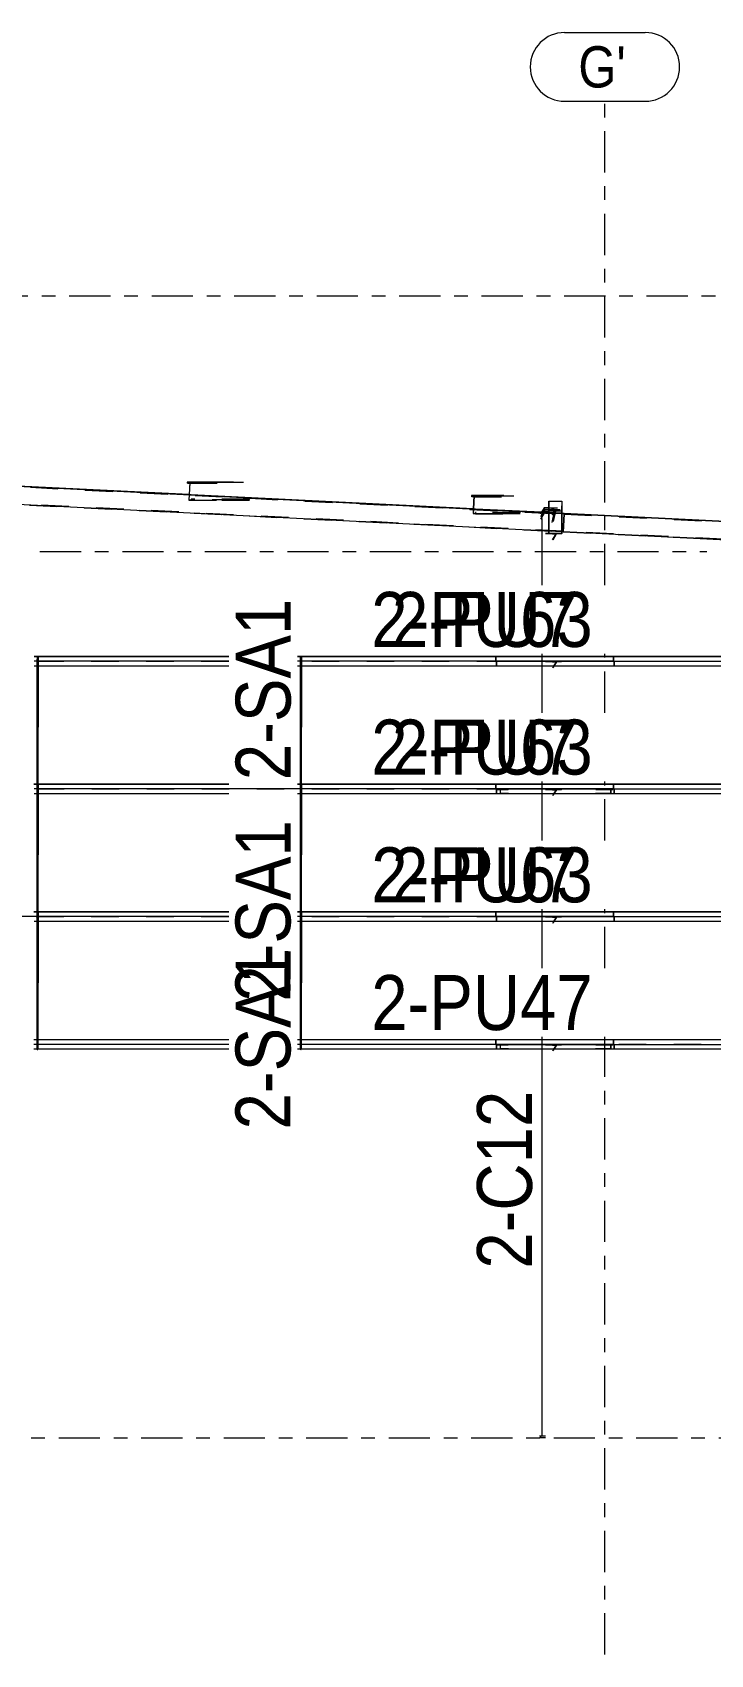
# Model space of a CAD drawing. Header units: millimetres. Extents: x -72 to 1100, y -472 to 348.
# Drawn here: x 299.6 to 349, y -15.8 to 102.2 of the extents above; entities that cross this region are included whole.
import ezdxf

# ---------------------------------------------------------------- set-up
doc = ezdxf.new("R2010")
doc.units = ezdxf.units.MM
for name, pattern in [('XKITLINE00', [0]), ('XKITLINE02', [4, 2, -2]), ('XKITLINE03', [6, 3, -1, 1, -1])]:
    doc.linetypes.add(name, pattern=pattern)
for name, color, linetype, lineweight in [('Part', 2, 'Continuous', 0), ('PartMark', 7, 'Continuous', 0), ('S-grid', 1, 'Continuous', 0)]:
    doc.layers.add(name, color=color, linetype=linetype, lineweight=lineweight)
doc.styles.add('ARIAL', font='ARIAL.TTF')

# ---------------------------------------------------------------- blocks, each defined once
blk = doc.blocks.new('*A4')
at = {"layer": 'S-grid', "color": 1, "linetype": 'XKITLINE03', "lineweight": 0}
blk.add_line((104.31, 83.04), (1057.35, 83.04), dxfattribs=at)
blk = doc.blocks.new('*A5')
at = {"layer": 'S-grid', "color": 1, "linetype": 'XKITLINE03', "lineweight": 0}
blk.add_line((300.18, 64.46), (348.68, 64.46), dxfattribs=at)
blk = doc.blocks.new('*A6')
at = {"layer": 'S-grid', "color": 1, "linetype": 'XKITLINE03', "lineweight": 0}
blk.add_line((-22.45, 0), (1057.35, 0), dxfattribs=at)
blk = doc.blocks.new('*A405')
at = {"layer": 'Part', "color": 2, "linetype": 'XKITLINE00', "lineweight": 0}
for p, q in [((338.24, 65.88), (338.31, 67.2)), ((338.31, 67.2), (338.3, 67.23)), ((338.3, 67.23), (338.3, 67.23)), ((352.37, 66.53), (338.3, 67.23)), ((394.79, 64.37), (338.31, 67.2)), ((373.04, 65.49), (352.49, 66.52)), ((394.79, 63.05), (338.24, 65.88)), ((386.74, 64.8), (373.13, 65.49)), ((395.98, 64.31), (395.82, 64.32)), ((395.92, 62.99), (395.98, 64.31)), ((395.98, 64.31), (395.98, 64.32)), ((395.92, 62.99), (395.67, 63.01))]:
    blk.add_line(p, q, dxfattribs=at)
at = {"layer": 'Part', "color": 7, "linetype": 'XKITLINE02', "lineweight": 0}
for p, q in [((338.31, 67.18), (338.24, 65.9)), ((338.3, 67.23), (338.3, 67.22)), ((338.3, 67.22), (338.31, 67.18)), ((338.3, 67.22), (386.68, 64.79)), ((338.31, 67.18), (395.98, 64.29)), ((352.49, 66.52), (352.37, 66.53)), ((381.85, 63.75), (338.24, 65.93)), ((338.24, 65.9), (338.24, 65.93)), ((338.24, 65.93), (338.24, 65.92)), ((338.24, 65.92), (381.8, 63.73)), ((338.24, 65.92), (338.24, 65.88)), ((338.24, 65.9), (338.24, 65.9)), ((338.24, 65.9), (395.46, 63.03)), ((373.05, 65.49), (373.04, 65.49)), ((373.13, 65.49), (373.05, 65.49)), ((394.79, 64.37), (394.79, 64.37)), ((395.82, 64.32), (394.79, 64.37)), ((395.98, 64.29), (395.92, 63.13)), ((395.98, 64.29), (395.98, 64.3)), ((394.79, 63.05), (394.79, 63.05)), ((395.67, 63.01), (394.79, 63.05))]:
    blk.add_line(p, q, dxfattribs=at)
blk = doc.blocks.new('*A406')
at = {"layer": 'Part', "color": 2, "linetype": 'XKITLINE00', "lineweight": 0}
for p, q in [((333.35, 56.81), (333.35, 56.82)), ((353.08, 56.82), (333.35, 56.82)), ((333.35, 56.48), (333.35, 56.81)), ((353.08, 56.81), (333.35, 56.81)), ((333.38, 56.12), (333.38, 56.48)), ((333.38, 56.48), (371.52, 56.48)), ((352.29, 56.12), (333.38, 56.12)), ((371.52, 56.12), (357.29, 56.12)), ((376.52, 56.48), (395.25, 56.48)), ((395.25, 56.12), (376.52, 56.12)), ((395.25, 56.48), (395.25, 56.12))]:
    blk.add_line(p, q, dxfattribs=at)
at = {"layer": 'Part', "color": 7, "linetype": 'XKITLINE02', "lineweight": 0}
for p, q in [((333.35, 56.82), (333.35, 56.82)), ((333.35, 56.82), (333.35, 56.46)), ((333.35, 56.82), (333.35, 56.82)), ((333.35, 56.81), (333.35, 56.81)), ((333.35, 56.81), (333.35, 56.81)), ((333.38, 56.48), (333.35, 56.48)), ((371.52, 56.46), (333.35, 56.46)), ((333.38, 56.46), (333.38, 56.13)), ((333.38, 56.13), (333.38, 56.13)), ((333.38, 56.13), (333.38, 56.12)), ((352.29, 56.13), (333.38, 56.13)), ((333.38, 56.12), (333.38, 56.12)), ((333.38, 56.12), (333.38, 56.12)), ((371.52, 56.13), (357.29, 56.13)), ((395.25, 56.46), (376.52, 56.46)), ((395.25, 56.13), (376.52, 56.13)), ((395.25, 56.13), (395.25, 56.46)), ((395.25, 56.12), (395.25, 56.13)), ((395.25, 56.13), (395.25, 56.13)), ((395.25, 56.12), (395.25, 56.12))]:
    blk.add_line(p, q, dxfattribs=at)
blk = doc.blocks.new('*A407')
at = {"layer": 'Part', "color": 2, "linetype": 'XKITLINE00', "lineweight": 0}
for p, q in [((333.35, 47.52), (333.35, 47.54)), ((352.28, 47.54), (333.35, 47.54)), ((333.35, 47.19), (333.35, 47.52)), ((352.28, 47.52), (333.35, 47.52)), ((333.38, 46.83), (333.38, 47.19)), ((333.38, 47.19), (352.28, 47.19)), ((357.28, 47.19), (357.29, 47.19)), ((357.29, 47.19), (371.52, 47.19)), ((376.52, 47.19), (395.25, 47.19)), ((395.25, 47.19), (395.25, 46.83)), ((352.28, 46.83), (333.38, 46.83)), ((357.29, 46.83), (357.28, 46.83)), ((371.52, 46.83), (357.29, 46.83)), ((395.25, 46.83), (376.52, 46.83))]:
    blk.add_line(p, q, dxfattribs=at)
at = {"layer": 'Part', "color": 7, "linetype": 'XKITLINE02', "lineweight": 0}
for p, q in [((333.35, 47.54), (333.35, 47.54)), ((333.35, 47.54), (333.35, 47.18)), ((333.35, 47.54), (333.35, 47.54)), ((333.35, 47.52), (333.35, 47.52)), ((333.35, 47.52), (333.35, 47.52)), ((333.38, 47.19), (333.35, 47.19)), ((352.28, 47.18), (333.35, 47.18)), ((333.38, 47.18), (333.38, 46.85)), ((333.38, 46.85), (333.38, 46.85)), ((333.38, 46.85), (333.38, 46.83)), ((352.28, 46.85), (333.38, 46.85)), ((333.38, 46.83), (333.38, 46.83)), ((333.38, 46.83), (333.38, 46.83)), ((357.29, 47.18), (357.28, 47.18)), ((357.29, 46.85), (357.28, 46.85)), ((371.52, 47.18), (357.29, 47.18)), ((371.52, 46.85), (357.29, 46.85)), ((395.25, 47.18), (376.52, 47.18)), ((395.25, 46.85), (376.52, 46.85)), ((395.25, 46.85), (395.25, 47.18)), ((395.25, 46.83), (395.25, 46.85)), ((395.25, 46.85), (395.25, 46.85)), ((395.25, 46.83), (395.25, 46.83))]:
    blk.add_line(p, q, dxfattribs=at)
blk = doc.blocks.new('*A408')
at = {"layer": 'Part', "color": 2, "linetype": 'XKITLINE00', "lineweight": 0}
for p, q in [((333.35, 38.24), (333.35, 38.25)), ((352.28, 38.25), (333.35, 38.25)), ((333.35, 37.91), (333.35, 38.24)), ((352.28, 38.24), (333.35, 38.24)), ((333.38, 37.55), (333.38, 37.91)), ((333.38, 37.91), (371.52, 37.91)), ((376.52, 37.91), (395.25, 37.91)), ((395.25, 37.91), (395.25, 37.55)), ((352.29, 37.55), (333.38, 37.55)), ((371.52, 37.55), (357.29, 37.55)), ((395.25, 37.55), (376.52, 37.55))]:
    blk.add_line(p, q, dxfattribs=at)
at = {"layer": 'Part', "color": 7, "linetype": 'XKITLINE02', "lineweight": 0}
for p, q in [((333.35, 38.25), (333.35, 38.25)), ((333.35, 38.25), (333.35, 37.89)), ((333.35, 38.25), (333.35, 38.25)), ((333.35, 38.24), (333.35, 38.24)), ((333.35, 38.24), (333.35, 38.24)), ((333.38, 37.91), (333.35, 37.91)), ((371.52, 37.89), (333.35, 37.89)), ((333.38, 37.89), (333.38, 37.56)), ((395.25, 37.89), (376.52, 37.89)), ((395.25, 37.56), (395.25, 37.89)), ((333.38, 37.56), (333.38, 37.56)), ((333.38, 37.56), (333.38, 37.55)), ((352.29, 37.56), (333.38, 37.56)), ((333.38, 37.55), (333.38, 37.55)), ((333.38, 37.55), (333.38, 37.55)), ((371.52, 37.56), (357.29, 37.56)), ((395.25, 37.56), (376.52, 37.56)), ((395.25, 37.55), (395.25, 37.56)), ((395.25, 37.56), (395.25, 37.56)), ((395.25, 37.55), (395.25, 37.55))]:
    blk.add_line(p, q, dxfattribs=at)
blk = doc.blocks.new('*A409')
at = {"layer": 'Part', "color": 2, "linetype": 'XKITLINE00', "lineweight": 0}
for p, q in [((333.35, 28.95), (333.35, 28.96)), ((352.28, 28.96), (333.35, 28.96)), ((333.35, 28.62), (333.35, 28.95)), ((352.28, 28.95), (333.35, 28.95)), ((333.38, 28.26), (333.38, 28.62)), ((333.38, 28.62), (352.28, 28.62)), ((357.28, 28.62), (395.25, 28.62)), ((395.25, 28.62), (395.25, 28.26)), ((352.28, 28.26), (333.38, 28.26)), ((395.25, 28.26), (357.28, 28.26))]:
    blk.add_line(p, q, dxfattribs=at)
at = {"layer": 'Part', "color": 7, "linetype": 'XKITLINE02', "lineweight": 0}
for p, q in [((333.35, 28.96), (333.35, 28.96)), ((333.35, 28.96), (333.35, 28.61)), ((333.35, 28.96), (333.35, 28.96)), ((333.35, 28.95), (333.35, 28.95)), ((333.35, 28.95), (333.35, 28.95)), ((333.38, 28.62), (333.35, 28.62)), ((352.28, 28.61), (333.35, 28.61)), ((333.38, 28.61), (333.38, 28.28)), ((395.25, 28.61), (357.28, 28.61)), ((395.25, 28.28), (395.25, 28.61)), ((333.38, 28.28), (333.38, 28.28)), ((333.38, 28.28), (333.38, 28.26)), ((352.28, 28.28), (333.38, 28.28)), ((333.38, 28.26), (333.38, 28.26)), ((333.38, 28.26), (333.38, 28.26)), ((395.25, 28.28), (357.28, 28.28)), ((395.25, 28.26), (395.25, 28.28)), ((395.25, 28.28), (395.25, 28.28)), ((395.25, 28.26), (395.25, 28.26))]:
    blk.add_line(p, q, dxfattribs=at)
blk = doc.blocks.new('*A425')
at = {"layer": 'S-grid', "color": 1, "linetype": 'XKITLINE03', "lineweight": 0}
for p, q in [((341.27, 62.02), (341.27, 97.2)), ((341.27, 52.74), (341.27, 57.02)), ((341.27, 57.02), (341.27, 57.02)), ((341.27, 47.74), (341.27, 47.74)), ((341.27, 43.45), (341.27, 47.74)), ((341.27, 34.16), (341.27, 38.45)), ((341.27, 38.45), (341.27, 38.45)), ((341.27, -15.75), (341.27, 29.16))]:
    blk.add_line(p, q, dxfattribs=at)
at = {"layer": 'S-grid', "color": 3, "style": 'ARIAL', "width": 0.85}
blk.add_text("G'", height=3, dxfattribs=at).set_placement((339.34, 98.2))
blk = doc.blocks.new('*A426')
at = {"layer": 'Part', "color": 2, "linetype": 'XKITLINE00', "lineweight": 0}
for p, q in [((290.37, 69.63), (287.5, 69.78)), ((337.2, 67.25), (287.5, 69.74)), ((311.04, 68.6), (290.53, 69.62)), ((337.2, 65.94), (287.43, 68.43)), ((331.7, 67.56), (311.19, 68.59)), ((337.2, 67.29), (331.85, 67.55)), ((338.3, 67.23), (338.13, 67.24)), ((338.31, 67.2), (338.13, 67.21)), ((338.31, 67.2), (338.24, 65.88)), ((338.3, 67.23), (338.31, 67.2)), ((338.24, 65.88), (338.13, 65.89))]:
    blk.add_line(p, q, dxfattribs=at)
at = {"layer": 'Part', "color": 7, "linetype": 'XKITLINE02', "lineweight": 0}
for p, q in [((287.5, 69.76), (338.3, 67.22)), ((287.5, 69.73), (338.31, 67.18)), ((290.53, 69.62), (290.37, 69.63)), ((287.43, 68.44), (338.24, 65.9)), ((338.24, 65.93), (287.44, 68.48)), ((287.44, 68.46), (338.24, 65.92)), ((311.19, 68.59), (311.04, 68.6)), ((331.85, 67.55), (331.7, 67.56)), ((337.2, 67.29), (337.2, 67.29)), ((338.13, 67.24), (337.2, 67.29)), ((337.2, 67.25), (337.2, 67.25)), ((338.13, 67.21), (337.2, 67.25)), ((338.24, 65.9), (338.31, 67.18)), ((338.3, 67.22), (338.3, 67.23)), ((338.31, 67.18), (338.3, 67.22)), ((337.2, 65.94), (337.2, 65.94)), ((338.13, 65.89), (337.2, 65.94)), ((338.24, 65.92), (338.24, 65.93)), ((338.24, 65.93), (338.24, 65.9)), ((338.24, 65.88), (338.24, 65.92))]:
    blk.add_line(p, q, dxfattribs=at)
blk = doc.blocks.new('*A427')
at = {"layer": 'Part', "color": 2, "linetype": 'XKITLINE00', "lineweight": 0}
for p, q in [((275.89, 56.81), (275.89, 56.82)), ((294.76, 56.82), (275.89, 56.82)), ((275.89, 56.48), (275.89, 56.81)), ((294.76, 56.81), (275.89, 56.81)), ((299.96, 56.82), (299.76, 56.82)), ((299.96, 56.81), (299.76, 56.81)), ((313.92, 56.82), (300.05, 56.82)), ((313.92, 56.81), (300.05, 56.81)), ((319.12, 56.82), (318.92, 56.82)), ((319.12, 56.81), (318.92, 56.81)), ((341.92, 56.82), (319.2, 56.82)), ((341.92, 56.81), (319.2, 56.81)), ((341.91, 56.48), (341.91, 56.81)), ((341.92, 56.81), (341.92, 56.82)), ((275.92, 56.12), (275.92, 56.48)), ((294.76, 56.48), (275.92, 56.48)), ((294.76, 56.12), (275.92, 56.12)), ((313.92, 56.48), (299.76, 56.48)), ((313.92, 56.12), (299.76, 56.12)), ((341.95, 56.48), (318.92, 56.48)), ((341.95, 56.12), (318.92, 56.12)), ((341.95, 56.48), (341.95, 56.12))]:
    blk.add_line(p, q, dxfattribs=at)
at = {"layer": 'Part', "color": 7, "linetype": 'XKITLINE02', "lineweight": 0}
for p, q in [((275.89, 56.82), (275.89, 56.46)), ((275.89, 56.82), (275.89, 56.82)), ((275.89, 56.81), (275.89, 56.81)), ((275.89, 56.81), (275.89, 56.81)), ((313.92, 56.82), (299.96, 56.82)), ((300.05, 56.82), (299.96, 56.82)), ((313.92, 56.81), (299.96, 56.81)), ((300.05, 56.81), (299.96, 56.81)), ((319.2, 56.82), (318.92, 56.82)), ((319.2, 56.81), (318.92, 56.81)), ((341.91, 56.82), (341.91, 56.46)), ((275.92, 56.48), (275.89, 56.48)), ((294.76, 56.46), (275.89, 56.46)), ((275.92, 56.46), (275.92, 56.13)), ((275.92, 56.13), (275.92, 56.13)), ((275.92, 56.13), (275.92, 56.12)), ((294.76, 56.13), (275.92, 56.13)), ((275.92, 56.12), (275.92, 56.12)), ((275.92, 56.12), (275.92, 56.12)), ((313.92, 56.46), (299.76, 56.46)), ((313.92, 56.13), (299.76, 56.13)), ((341.95, 56.46), (318.92, 56.46)), ((341.95, 56.13), (318.92, 56.13)), ((341.94, 56.12), (341.94, 56.13)), ((341.95, 56.13), (341.95, 56.46))]:
    blk.add_line(p, q, dxfattribs=at)
blk = doc.blocks.new('*A428')
at = {"layer": 'Part', "color": 2, "linetype": 'XKITLINE00', "lineweight": 0}
for p, q in [((275.89, 47.52), (275.89, 47.54)), ((294.75, 47.54), (275.89, 47.54)), ((275.89, 47.19), (275.89, 47.52)), ((294.75, 47.52), (275.89, 47.52)), ((275.92, 46.83), (275.92, 47.19)), ((294.76, 47.19), (275.92, 47.19)), ((299.76, 47.54), (299.75, 47.54)), ((299.76, 47.52), (299.75, 47.52)), ((299.95, 47.54), (299.76, 47.54)), ((299.95, 47.52), (299.76, 47.52)), ((341.95, 47.19), (299.76, 47.19)), ((313.91, 47.54), (300.05, 47.54)), ((313.91, 47.52), (300.05, 47.52)), ((319.11, 47.54), (318.91, 47.54)), ((319.11, 47.52), (318.91, 47.52)), ((341.92, 47.54), (319.2, 47.54)), ((341.92, 47.52), (319.2, 47.52)), ((341.91, 47.19), (341.91, 47.52)), ((341.92, 47.52), (341.92, 47.54)), ((341.95, 47.19), (341.95, 46.83)), ((294.76, 46.83), (275.92, 46.83)), ((313.92, 46.83), (299.76, 46.83)), ((341.95, 46.83), (318.92, 46.83))]:
    blk.add_line(p, q, dxfattribs=at)
at = {"layer": 'Part', "color": 7, "linetype": 'XKITLINE02', "lineweight": 0}
for p, q in [((275.89, 47.54), (275.89, 47.18)), ((275.89, 47.54), (275.89, 47.54)), ((275.89, 47.52), (275.89, 47.52)), ((275.89, 47.52), (275.89, 47.52)), ((275.92, 47.19), (275.89, 47.19)), ((313.91, 47.54), (299.95, 47.54)), ((300.05, 47.54), (299.95, 47.54)), ((313.91, 47.52), (299.95, 47.52)), ((300.05, 47.52), (299.95, 47.52)), ((319.2, 47.54), (318.91, 47.54)), ((319.2, 47.52), (318.91, 47.52)), ((341.91, 47.54), (341.91, 47.18)), ((294.76, 47.18), (275.89, 47.18)), ((275.92, 47.18), (275.92, 46.85)), ((275.92, 46.85), (275.92, 46.85)), ((275.92, 46.85), (275.92, 46.83)), ((294.76, 46.85), (275.92, 46.85)), ((275.92, 46.83), (275.92, 46.83)), ((275.92, 46.83), (275.92, 46.83)), ((341.95, 47.18), (299.76, 47.18)), ((313.92, 46.85), (299.76, 46.85)), ((341.95, 46.85), (318.92, 46.85)), ((341.94, 46.83), (341.94, 46.85)), ((341.95, 46.85), (341.95, 47.18))]:
    blk.add_line(p, q, dxfattribs=at)
blk = doc.blocks.new('*A429')
at = {"layer": 'Part', "color": 2, "linetype": 'XKITLINE00', "lineweight": 0}
for p, q in [((275.89, 38.24), (275.89, 38.25)), ((294.75, 38.25), (275.89, 38.25)), ((275.89, 37.91), (275.89, 38.24)), ((294.75, 38.24), (275.89, 38.24)), ((275.92, 37.55), (275.92, 37.91)), ((313.91, 37.91), (275.92, 37.91)), ((299.95, 38.25), (299.75, 38.25)), ((299.95, 38.24), (299.75, 38.24)), ((313.91, 38.25), (300.05, 38.25)), ((313.91, 38.24), (300.05, 38.24)), ((319.11, 38.25), (318.91, 38.25)), ((319.11, 38.24), (318.91, 38.24)), ((341.95, 37.91), (318.91, 37.91)), ((341.92, 38.25), (319.2, 38.25)), ((341.92, 38.24), (319.2, 38.24)), ((341.91, 37.91), (341.91, 38.24)), ((341.92, 38.24), (341.92, 38.25)), ((341.95, 37.91), (341.95, 37.55)), ((294.76, 37.55), (275.92, 37.55)), ((313.91, 37.55), (299.76, 37.55)), ((318.92, 37.55), (318.91, 37.55)), ((341.95, 37.55), (318.92, 37.55))]:
    blk.add_line(p, q, dxfattribs=at)
at = {"layer": 'Part', "color": 7, "linetype": 'XKITLINE02', "lineweight": 0}
for p, q in [((275.89, 38.25), (275.89, 37.89)), ((275.89, 38.25), (275.89, 38.25)), ((275.89, 38.24), (275.89, 38.24)), ((275.89, 38.24), (275.89, 38.24)), ((275.92, 37.91), (275.89, 37.91)), ((313.91, 37.89), (275.89, 37.89)), ((275.92, 37.89), (275.92, 37.56)), ((313.91, 38.25), (299.95, 38.25)), ((300.05, 38.25), (299.95, 38.25)), ((313.91, 38.24), (299.95, 38.24)), ((300.05, 38.24), (299.95, 38.24)), ((319.2, 38.25), (318.91, 38.25)), ((319.2, 38.24), (318.91, 38.24)), ((341.95, 37.89), (318.91, 37.89)), ((341.91, 38.25), (341.91, 37.89)), ((341.95, 37.56), (341.95, 37.89)), ((275.92, 37.56), (275.92, 37.56)), ((275.92, 37.56), (275.92, 37.55)), ((294.76, 37.56), (275.92, 37.56)), ((275.92, 37.55), (275.92, 37.55)), ((275.92, 37.55), (275.92, 37.55)), ((313.91, 37.56), (299.76, 37.56)), ((318.92, 37.56), (318.91, 37.56)), ((341.95, 37.56), (318.92, 37.56)), ((341.94, 37.55), (341.94, 37.56))]:
    blk.add_line(p, q, dxfattribs=at)
blk = doc.blocks.new('*A430')
at = {"layer": 'Part', "color": 2, "linetype": 'XKITLINE00', "lineweight": 0}
for p, q in [((275.89, 28.95), (275.89, 28.96)), ((294.75, 28.96), (275.89, 28.96)), ((275.89, 28.62), (275.89, 28.95)), ((294.75, 28.95), (275.89, 28.95)), ((275.92, 28.26), (275.92, 28.62)), ((294.75, 28.62), (275.92, 28.62)), ((299.95, 28.96), (299.75, 28.96)), ((299.95, 28.95), (299.75, 28.95)), ((313.91, 28.62), (299.75, 28.62)), ((313.91, 28.96), (300.04, 28.96)), ((313.91, 28.95), (300.04, 28.95)), ((319.11, 28.96), (318.91, 28.96)), ((319.11, 28.95), (318.91, 28.95)), ((341.95, 28.62), (318.91, 28.62)), ((341.92, 28.96), (319.19, 28.96)), ((341.92, 28.95), (319.19, 28.95)), ((341.91, 28.62), (341.91, 28.95)), ((341.92, 28.95), (341.92, 28.96)), ((341.95, 28.62), (341.95, 28.26)), ((294.75, 28.26), (275.92, 28.26)), ((313.91, 28.26), (299.75, 28.26)), ((341.95, 28.26), (318.91, 28.26))]:
    blk.add_line(p, q, dxfattribs=at)
at = {"layer": 'Part', "color": 7, "linetype": 'XKITLINE02', "lineweight": 0}
for p, q in [((275.89, 28.96), (275.89, 28.61)), ((275.89, 28.96), (275.89, 28.96)), ((275.89, 28.95), (275.89, 28.95)), ((275.89, 28.95), (275.89, 28.95)), ((275.92, 28.62), (275.89, 28.62)), ((294.75, 28.61), (275.89, 28.61)), ((275.92, 28.61), (275.92, 28.28)), ((313.91, 28.61), (299.75, 28.61)), ((313.91, 28.96), (299.95, 28.96)), ((300.04, 28.96), (299.95, 28.96)), ((313.91, 28.95), (299.95, 28.95)), ((300.04, 28.95), (299.95, 28.95)), ((319.19, 28.96), (318.91, 28.96)), ((319.19, 28.95), (318.91, 28.95)), ((341.95, 28.61), (318.91, 28.61)), ((341.91, 28.96), (341.91, 28.61)), ((341.95, 28.28), (341.95, 28.61)), ((275.92, 28.28), (275.92, 28.28)), ((275.92, 28.28), (275.92, 28.26)), ((294.75, 28.28), (275.92, 28.28)), ((275.92, 28.26), (275.92, 28.26)), ((275.92, 28.26), (275.92, 28.26)), ((313.91, 28.28), (299.75, 28.28)), ((341.95, 28.28), (318.91, 28.28)), ((341.94, 28.26), (341.94, 28.28))]:
    blk.add_line(p, q, dxfattribs=at)
blk = doc.blocks.new('*A432')
at = {"layer": 'Part', "color": 7, "linetype": 'XKITLINE02', "lineweight": 0}
for p, q in [((336.67, 66.83), (336.68, 66.85)), ((336.72, 66.85), (336.68, 66.85)), ((336.68, 66.85), (336.68, 65.96)), ((336.68, 56.82), (336.68, 56.12)), ((336.68, 47.54), (336.68, 46.83)), ((336.68, 38.25), (336.68, 37.55)), ((336.68, 28.96), (336.68, 28.26)), ((336.72, 0.14), (336.67, 0.14))]:
    blk.add_line(p, q, dxfattribs=at)
at = {"layer": 'Part', "color": 2, "linetype": 'XKITLINE00', "lineweight": 0}
for p, q in [((336.68, 65.96), (336.68, 62.02)), ((336.68, 57.02), (336.68, 57.02)), ((336.68, 57.02), (336.68, 56.82)), ((336.68, 56.12), (336.68, 52.74)), ((336.68, 47.74), (336.68, 47.74)), ((336.68, 47.74), (336.68, 47.54)), ((336.68, 46.83), (336.68, 43.45)), ((336.68, 38.45), (336.68, 38.45)), ((336.68, 38.45), (336.68, 38.25)), ((336.68, 37.55), (336.68, 34.16)), ((336.68, 29.16), (336.68, 28.96)), ((336.68, 28.26), (336.68, 0.14))]:
    blk.add_line(p, q, dxfattribs=at)
blk = doc.blocks.new('*A445')
at = {"layer": 'Part', "color": 7, "linetype": 'XKITLINE02', "lineweight": 0}
for p, q in [((319.12, 38.26), (319.12, 37.54)), ((319.13, 38.25), (319.12, 38.26)), ((319.12, 38.26), (319.13, 38.26)), ((319.13, 38.26), (319.16, 38.26)), ((319.16, 38.25), (319.13, 38.25)), ((319.19, 38.26), (319.16, 38.26)), ((319.19, 38.25), (319.16, 38.25)), ((319.2, 38.26), (319.19, 38.25)), ((319.2, 37.91), (319.2, 37.55)), ((319.11, 28.62), (319.11, 28.26)), ((319.19, 28.62), (319.19, 28.26))]:
    blk.add_line(p, q, dxfattribs=at)
at = {"layer": 'Part', "color": 2, "linetype": 'XKITLINE00', "lineweight": 0}
for p, q in [((319.19, 38.26), (319.19, 38.26)), ((319.19, 38.26), (319.2, 38.26)), ((319.2, 38.26), (319.2, 37.91)), ((319.12, 37.54), (319.11, 28.62)), ((319.2, 37.55), (319.19, 28.62)), ((319.11, 28.26), (319.11, 28.26)), ((319.12, 28.26), (319.11, 28.26)), ((319.11, 28.26), (319.12, 28.26)), ((319.15, 28.26), (319.12, 28.26)), ((319.12, 28.26), (319.15, 28.25)), ((319.18, 28.26), (319.15, 28.26)), ((319.15, 28.25), (319.18, 28.25)), ((319.19, 28.26), (319.18, 28.26)), ((319.18, 28.25), (319.19, 28.26)), ((319.19, 28.26), (319.19, 28.26))]:
    blk.add_line(p, q, dxfattribs=at)
blk = doc.blocks.new('*A446')
at = {"layer": 'Part', "color": 7, "linetype": 'XKITLINE02', "lineweight": 0}
for p, q in [((299.97, 38.26), (299.96, 37.54)), ((299.97, 38.25), (299.97, 38.26)), ((299.97, 38.26), (299.98, 38.26)), ((300, 38.25), (299.97, 38.25)), ((299.98, 38.26), (300.01, 38.26)), ((300.04, 38.25), (300, 38.25)), ((300.04, 38.26), (300.01, 38.26)), ((300.05, 38.26), (300.04, 38.25)), ((300.05, 37.91), (300.05, 37.55)), ((299.95, 28.62), (299.95, 28.26)), ((300.04, 28.62), (300.04, 28.26))]:
    blk.add_line(p, q, dxfattribs=at)
at = {"layer": 'Part', "color": 2, "linetype": 'XKITLINE00', "lineweight": 0}
for p, q in [((300.04, 38.26), (300.04, 38.26)), ((300.04, 38.26), (300.05, 38.26)), ((300.05, 38.26), (300.05, 37.91)), ((299.96, 37.54), (299.95, 28.62)), ((300.05, 37.55), (300.04, 28.62)), ((299.95, 28.26), (299.95, 28.26)), ((299.97, 28.26), (299.95, 28.26)), ((299.95, 28.26), (299.96, 28.26)), ((299.96, 28.26), (299.99, 28.25)), ((300, 28.26), (299.97, 28.26)), ((299.99, 28.25), (300.02, 28.25)), ((300.03, 28.26), (300, 28.26)), ((300.02, 28.25), (300.04, 28.26)), ((300.04, 28.26), (300.03, 28.26)), ((300.04, 28.26), (300.04, 28.26))]:
    blk.add_line(p, q, dxfattribs=at)
blk = doc.blocks.new('*A447')
at = {"layer": 'Part', "color": 7, "linetype": 'XKITLINE02', "lineweight": 0}
for p, q in [((319.12, 47.54), (319.12, 46.83)), ((319.13, 47.54), (319.12, 47.54)), ((319.12, 47.54), (319.13, 47.54)), ((319.16, 47.54), (319.13, 47.54)), ((319.13, 47.54), (319.16, 47.54)), ((319.19, 47.54), (319.16, 47.54)), ((319.19, 47.54), (319.16, 47.54)), ((319.2, 47.54), (319.19, 47.54)), ((319.2, 47.19), (319.2, 46.83)), ((319.11, 37.91), (319.11, 37.55)), ((319.19, 37.91), (319.19, 37.55))]:
    blk.add_line(p, q, dxfattribs=at)
at = {"layer": 'Part', "color": 2, "linetype": 'XKITLINE00', "lineweight": 0}
for p, q in [((319.19, 47.54), (319.19, 47.54)), ((319.19, 47.54), (319.2, 47.54)), ((319.2, 47.54), (319.2, 47.19)), ((319.12, 46.83), (319.11, 37.91)), ((319.2, 46.83), (319.19, 37.91)), ((319.11, 37.54), (319.11, 37.55)), ((319.12, 37.55), (319.11, 37.54)), ((319.11, 37.54), (319.12, 37.54)), ((319.15, 37.55), (319.12, 37.55)), ((319.12, 37.54), (319.15, 37.54)), ((319.18, 37.54), (319.15, 37.55)), ((319.15, 37.54), (319.18, 37.54)), ((319.19, 37.54), (319.18, 37.54)), ((319.18, 37.54), (319.19, 37.54)), ((319.19, 37.54), (319.19, 37.55))]:
    blk.add_line(p, q, dxfattribs=at)
blk = doc.blocks.new('*A448')
at = {"layer": 'Part', "color": 7, "linetype": 'XKITLINE02', "lineweight": 0}
for p, q in [((299.97, 47.54), (299.96, 46.83)), ((300, 47.54), (299.97, 47.54)), ((299.97, 47.54), (299.97, 47.54)), ((299.97, 47.54), (299.98, 47.54)), ((299.98, 47.54), (300.01, 47.54)), ((300.04, 47.54), (300, 47.54)), ((300.04, 47.54), (300.01, 47.54)), ((300.05, 47.54), (300.04, 47.54)), ((300.05, 47.19), (300.05, 46.83)), ((299.95, 37.91), (299.95, 37.55)), ((300.04, 37.91), (300.04, 37.55))]:
    blk.add_line(p, q, dxfattribs=at)
at = {"layer": 'Part', "color": 2, "linetype": 'XKITLINE00', "lineweight": 0}
for p, q in [((300.04, 47.54), (300.04, 47.54)), ((300.04, 47.54), (300.05, 47.54)), ((300.05, 47.54), (300.05, 47.19)), ((299.96, 46.83), (299.95, 37.91)), ((300.05, 46.83), (300.04, 37.91)), ((299.95, 37.54), (299.95, 37.55)), ((299.97, 37.55), (299.95, 37.54)), ((299.95, 37.54), (299.96, 37.54)), ((299.96, 37.54), (299.99, 37.54)), ((300, 37.55), (299.97, 37.55)), ((299.99, 37.54), (300.02, 37.54)), ((300.03, 37.54), (300, 37.55)), ((300.02, 37.54), (300.04, 37.54)), ((300.04, 37.54), (300.03, 37.54)), ((300.04, 37.54), (300.04, 37.55))]:
    blk.add_line(p, q, dxfattribs=at)
blk = doc.blocks.new('*A449')
at = {"layer": 'Part', "color": 2, "linetype": 'XKITLINE00', "lineweight": 0}
for p, q in [((319.12, 56.83), (319.12, 56.48)), ((319.12, 56.83), (319.13, 56.83)), ((319.13, 56.83), (319.16, 56.83)), ((319.16, 56.83), (319.19, 56.83)), ((319.19, 56.83), (319.2, 56.83)), ((319.2, 56.83), (319.2, 56.48)), ((319.12, 56.12), (319.11, 47.19)), ((319.2, 56.12), (319.19, 47.19)), ((319.11, 46.83), (319.11, 46.83)), ((319.12, 46.83), (319.11, 46.83)), ((319.11, 46.83), (319.12, 46.83)), ((319.15, 46.83), (319.12, 46.83)), ((319.12, 46.83), (319.15, 46.83)), ((319.18, 46.83), (319.15, 46.83)), ((319.15, 46.83), (319.18, 46.83)), ((319.19, 46.83), (319.18, 46.83)), ((319.18, 46.83), (319.19, 46.83)), ((319.19, 46.83), (319.19, 46.83))]:
    blk.add_line(p, q, dxfattribs=at)
at = {"layer": 'Part', "color": 7, "linetype": 'XKITLINE02', "lineweight": 0}
for p, q in [((319.13, 56.83), (319.12, 56.83)), ((319.16, 56.82), (319.13, 56.83)), ((319.19, 56.82), (319.16, 56.82)), ((319.2, 56.83), (319.19, 56.82)), ((319.12, 56.48), (319.12, 56.12)), ((319.2, 56.48), (319.2, 56.12)), ((319.11, 47.19), (319.11, 46.83)), ((319.19, 47.19), (319.19, 46.83))]:
    blk.add_line(p, q, dxfattribs=at)
blk = doc.blocks.new('*A450')
at = {"layer": 'Part', "color": 2, "linetype": 'XKITLINE00', "lineweight": 0}
for p, q in [((299.97, 56.83), (299.96, 56.48)), ((299.97, 56.83), (299.98, 56.83)), ((299.98, 56.83), (300.01, 56.83)), ((300.01, 56.83), (300.04, 56.83)), ((300.04, 56.83), (300.05, 56.83)), ((300.05, 56.83), (300.05, 56.48)), ((299.96, 56.12), (299.95, 47.19)), ((300.05, 56.12), (300.04, 47.19)), ((299.95, 46.83), (299.95, 46.83)), ((299.97, 46.83), (299.95, 46.83)), ((299.95, 46.83), (299.96, 46.83)), ((299.96, 46.83), (299.99, 46.83)), ((300, 46.83), (299.97, 46.83)), ((299.99, 46.83), (300.02, 46.83)), ((300.03, 46.83), (300, 46.83)), ((300.02, 46.83), (300.04, 46.83)), ((300.04, 46.83), (300.03, 46.83)), ((300.04, 46.83), (300.04, 46.83))]:
    blk.add_line(p, q, dxfattribs=at)
at = {"layer": 'Part', "color": 7, "linetype": 'XKITLINE02', "lineweight": 0}
for p, q in [((300, 56.82), (299.97, 56.83)), ((299.97, 56.83), (299.97, 56.83)), ((300.04, 56.82), (300, 56.82)), ((300.05, 56.83), (300.04, 56.82)), ((299.96, 56.48), (299.96, 56.12)), ((300.05, 56.48), (300.05, 56.12)), ((299.95, 47.19), (299.95, 46.83)), ((300.04, 47.19), (300.04, 46.83))]:
    blk.add_line(p, q, dxfattribs=at)
blk = doc.blocks.new('*A451')
at = {"layer": 'Part', "color": 7, "linetype": 'XKITLINE02', "lineweight": 0}
for p, q in [((336.78, 67.31), (336.59, 66.98)), ((336.67, 67.31), (336.59, 67.17)), ((337.2, 67.63), (337.2, 67.63)), ((337.2, 67.63), (337.83, 67.63)), ((337.2, 67.51), (337.2, 67.51)), ((337.2, 67.51), (338.02, 67.51))]:
    blk.add_line(p, q, dxfattribs=at)
at = {"layer": 'Part', "color": 2, "linetype": 'XKITLINE00', "lineweight": 0}
for p, q in [((336.86, 67.63), (336.67, 67.31)), ((336.9, 67.51), (336.78, 67.31)), ((337.2, 67.63), (336.86, 67.63)), ((336.9, 67.51), (336.86, 67.63)), ((337.2, 67.51), (336.9, 67.51))]:
    blk.add_line(p, q, dxfattribs=at)
blk = doc.blocks.new('*A452')
at = {"layer": 'Part', "color": 7, "linetype": 'XKITLINE02', "lineweight": 0}
for p, q in [((336.78, 67.31), (336.59, 66.98)), ((336.88, 67.3), (336.59, 66.8)), ((337.2, 67.51), (337.2, 67.51)), ((337.2, 67.51), (338.02, 67.51)), ((337.2, 67.4), (337.2, 67.4)), ((338.13, 67.4), (337.2, 67.4))]:
    blk.add_line(p, q, dxfattribs=at)
at = {"layer": 'Part', "color": 2, "linetype": 'XKITLINE00', "lineweight": 0}
for p, q in [((336.9, 67.51), (336.78, 67.31)), ((336.94, 67.4), (336.88, 67.3)), ((337.2, 67.51), (336.9, 67.51)), ((336.94, 67.4), (336.9, 67.51)), ((337.2, 67.4), (336.94, 67.4)), ((338.2, 67.4), (338.13, 67.4))]:
    blk.add_line(p, q, dxfattribs=at)
blk = doc.blocks.new('*A453')
at = {"layer": 'Part', "color": 7, "linetype": 'XKITLINE02', "lineweight": 0}
for p, q in [((337.44, 67.48), (337.52, 67.63)), ((337.44, 67.55), (337.52, 67.63)), ((337.52, 67.63), (337.59, 67.63)), ((337.59, 67.63), (337.52, 67.57)), ((337.52, 67.51), (337.59, 67.63))]:
    blk.add_line(p, q, dxfattribs=at)
blk = doc.blocks.new('*A454')
at = {"layer": 'Part', "color": 7, "linetype": 'XKITLINE02', "lineweight": 0}
for p, q in [((337.46, 56.43), (337.72, 56.43)), ((337.75, 56.43), (337.5, 56.43)), ((337.72, 56.43), (337.54, 56.12)), ((337.75, 56.43), (337.57, 56.12)), ((337.72, 56.43), (337.75, 56.43))]:
    blk.add_line(p, q, dxfattribs=at)
at = {"layer": 'Part', "color": 2, "linetype": 'XKITLINE00', "lineweight": 0}
for p, q in [((337.54, 56.12), (337.46, 55.98)), ((337.57, 56.12), (337.5, 56))]:
    blk.add_line(p, q, dxfattribs=at)
blk = doc.blocks.new('*A455')
at = {"layer": 'Part', "color": 7, "linetype": 'XKITLINE02', "lineweight": 0}
for p, q in [((338.12, 56.46), (336.95, 56.46)), ((338.12, 56.43), (336.95, 56.43)), ((337.17, 56.43), (337.17, 56.46)), ((337.2, 56.43), (337.2, 56.46)), ((338.09, 56.43), (338.09, 56.46)), ((338.12, 56.43), (338.12, 56.46))]:
    blk.add_line(p, q, dxfattribs=at)
blk = doc.blocks.new('*A456')
at = {"layer": 'Part', "color": 2, "linetype": 'XKITLINE00', "lineweight": 0}
for p, q in [((337.46, 65.3), (337.72, 65.74)), ((337.5, 65.32), (337.75, 65.74))]:
    blk.add_line(p, q, dxfattribs=at)
at = {"layer": 'Part', "color": 7, "linetype": 'XKITLINE02', "lineweight": 0}
for p, q in [((337.46, 65.74), (337.72, 65.74)), ((337.75, 65.74), (337.5, 65.74)), ((337.72, 65.74), (337.75, 65.74))]:
    blk.add_line(p, q, dxfattribs=at)
blk = doc.blocks.new('*A457')
at = {"layer": 'Part', "color": 2, "linetype": 'XKITLINE00', "lineweight": 0}
for p, q in [((338.13, 65.78), (336.95, 65.78)), ((338.13, 65.74), (336.95, 65.74)), ((337.17, 65.74), (337.17, 65.78)), ((337.2, 65.74), (337.2, 65.78)), ((338.13, 65.74), (338.13, 65.78))]:
    blk.add_line(p, q, dxfattribs=at)
at = {"layer": 'Part', "color": 7, "linetype": 'XKITLINE02', "lineweight": 0}
blk.add_line((338.09, 65.74), (338.09, 65.78), dxfattribs=at)
blk = doc.blocks.new('*A458')
at = {"layer": 'Part', "color": 7, "linetype": 'XKITLINE02', "lineweight": 0}
for p, q in [((337.44, 66.56), (337.61, 67.4)), ((337.44, 67.12), (337.61, 67.4)), ((337.67, 67.4), (337.52, 67.15)), ((337.67, 67.4), (337.52, 66.65)), ((337.61, 67.4), (337.67, 67.4))]:
    blk.add_line(p, q, dxfattribs=at)
blk = doc.blocks.new('*A459')
at = {"layer": 'Part', "color": 2, "linetype": 'XKITLINE00', "lineweight": 0}
for p, q in [((337.2, 68.12), (337.2, 68.12)), ((337.2, 68.12), (338.13, 68.12)), ((337.2, 65.78), (337.2, 68.12)), ((337.2, 68.12), (337.2, 65.78)), ((338.13, 68.12), (338.13, 65.78)), ((337.2, 65.78), (337.2, 65.78)), ((338.13, 65.78), (337.2, 65.78))]:
    blk.add_line(p, q, dxfattribs=at)
at = {"layer": 'Part', "color": 7, "linetype": 'XKITLINE02', "lineweight": 0}
for p, q in [((338.13, 65.78), (338.13, 68.12)), ((337.2, 65.78), (337.2, 65.78))]:
    blk.add_line(p, q, dxfattribs=at)
blk = doc.blocks.new('*A461')
at = {"layer": 'Part', "color": 2, "linetype": 'XKITLINE00', "lineweight": 0}
for p, q in [((310.92, 69.53), (310.91, 69.42)), ((310.91, 69.42), (310.92, 69.42)), ((311.09, 69.49), (310.92, 69.53)), ((310.92, 69.53), (314.23, 69.53)), ((310.92, 69.42), (310.92, 69.51)), ((310.92, 69.51), (311.08, 69.48)), ((311.08, 69.42), (310.92, 69.42)), ((311.09, 69.49), (311.04, 68.59)), ((311.08, 69.48), (311.04, 68.59)), ((311.09, 69.49), (314.99, 69.49)), ((311.18, 68.17), (311.17, 68.18)), ((311.18, 68.16), (311.17, 68.16)), ((311.18, 68.16), (311.19, 68.27)), ((311.19, 68.27), (311.18, 68.27)), ((311.18, 68.27), (311.18, 68.17)), ((311.21, 68.27), (311.18, 68.27)), ((311.24, 68.16), (311.18, 68.16)), ((311.24, 68.27), (311.19, 68.27))]:
    blk.add_line(p, q, dxfattribs=at)
at = {"layer": 'Part', "color": 7, "linetype": 'XKITLINE02', "lineweight": 0}
for p, q in [((310.91, 69.42), (314.21, 69.42)), ((314.25, 69.51), (310.92, 69.51)), ((311.04, 68.59), (311.02, 68.21)), ((311.04, 68.59), (311.02, 68.2)), ((311.08, 69.48), (314.96, 69.48)), ((311.08, 69.42), (311.08, 69.42)), ((311.08, 69.42), (314.23, 69.42)), ((311.17, 68.18), (311.02, 68.21)), ((314.7, 68.21), (311.02, 68.21)), ((311.17, 68.16), (311.02, 68.2)), ((311.02, 68.2), (314.67, 68.2)), ((315.4, 68.17), (311.18, 68.17)), ((315.42, 68.27), (311.21, 68.27)), ((315.45, 68.27), (311.24, 68.27)), ((315.43, 68.16), (311.24, 68.16))]:
    blk.add_line(p, q, dxfattribs=at)
blk = doc.blocks.new('*A488')
at = {"layer": 'Part', "color": 2, "linetype": 'XKITLINE00', "lineweight": 0}
for p, q in [((336.95, 0.14), (336.51, 0.14)), ((336.95, 0), (336.51, 0)), ((336.6, 0.14), (336.6, 0))]:
    blk.add_line(p, q, dxfattribs=at)
blk = doc.blocks.new('*A489')
at = {"layer": 'Part', "color": 7, "linetype": 'XKITLINE02', "lineweight": 0}
for p, q in [((341.86, 28.61), (340.59, 28.61)), ((340.59, 28.32), (341.72, 28.32)), ((340.61, 28.59), (341.86, 28.59)), ((341.71, 28.32), (341.71, 28.61)), ((341.72, 28.32), (341.72, 28.59)), ((341.86, 28.59), (341.86, 28.61))]:
    blk.add_line(p, q, dxfattribs=at)
blk = doc.blocks.new('*A490')
at = {"layer": 'Part', "color": 7, "linetype": 'XKITLINE02', "lineweight": 0}
for p, q in [((338.12, 37.89), (336.95, 37.89)), ((338.12, 37.86), (336.95, 37.86)), ((337.17, 37.86), (337.17, 37.89)), ((337.2, 37.86), (337.2, 37.89)), ((338.09, 37.86), (338.09, 37.89)), ((338.12, 37.86), (338.12, 37.89))]:
    blk.add_line(p, q, dxfattribs=at)
blk = doc.blocks.new('*A491')
at = {"layer": 'Part', "color": 7, "linetype": 'XKITLINE02', "lineweight": 0}
for p, q in [((337.46, 37.86), (337.72, 37.86)), ((337.75, 37.86), (337.5, 37.86)), ((337.72, 37.86), (337.54, 37.55)), ((337.75, 37.86), (337.57, 37.55)), ((337.72, 37.86), (337.75, 37.86))]:
    blk.add_line(p, q, dxfattribs=at)
at = {"layer": 'Part', "color": 2, "linetype": 'XKITLINE00', "lineweight": 0}
for p, q in [((337.54, 37.55), (337.46, 37.41)), ((337.57, 37.55), (337.5, 37.43))]:
    blk.add_line(p, q, dxfattribs=at)
blk = doc.blocks.new('*A492')
at = {"layer": 'Part', "color": 7, "linetype": 'XKITLINE02', "lineweight": 0}
for p, q in [((338.12, 28.61), (336.95, 28.61)), ((338.12, 28.57), (336.95, 28.57)), ((337.17, 28.57), (337.17, 28.61)), ((337.2, 28.57), (337.2, 28.61)), ((338.09, 28.57), (338.09, 28.61)), ((338.12, 28.57), (338.12, 28.61))]:
    blk.add_line(p, q, dxfattribs=at)
blk = doc.blocks.new('*A493')
at = {"layer": 'Part', "color": 7, "linetype": 'XKITLINE02', "lineweight": 0}
for p, q in [((337.46, 28.57), (337.72, 28.57)), ((337.75, 28.57), (337.5, 28.57)), ((337.72, 28.57), (337.54, 28.26)), ((337.75, 28.57), (337.57, 28.26)), ((337.72, 28.57), (337.75, 28.57))]:
    blk.add_line(p, q, dxfattribs=at)
at = {"layer": 'Part', "color": 2, "linetype": 'XKITLINE00', "lineweight": 0}
for p, q in [((337.54, 28.26), (337.46, 28.13)), ((337.57, 28.26), (337.5, 28.14))]:
    blk.add_line(p, q, dxfattribs=at)
blk = doc.blocks.new('*A494')
at = {"layer": 'Part', "color": 7, "linetype": 'XKITLINE02', "lineweight": 0}
for p, q in [((333.42, 28.61), (333.42, 28.59)), ((333.42, 28.61), (334.25, 28.61)), ((333.42, 28.59), (334.23, 28.59)), ((333.65, 28.59), (333.65, 28.32)), ((333.65, 28.32), (334.25, 28.32)), ((333.67, 28.32), (333.67, 28.61))]:
    blk.add_line(p, q, dxfattribs=at)
blk = doc.blocks.new('*A495')
at = {"layer": 'S-grid', "color": 1, "linetype": 'XKITLINE00', "lineweight": 0}
for p, q in [((338.34, 102.2), (344.21, 102.2)), ((338.34, 97.2), (344.21, 97.2))]:
    blk.add_line(p, q, dxfattribs=at)
for centre, start, end in [((338.34, 99.7), 90, 270), ((344.21, 99.7), 270, 90)]:
    blk.add_arc(centre, 2.5, start, end, dxfattribs=at)
blk = doc.blocks.new('*A496')
at = {"layer": 'Part', "color": 2, "linetype": 'XKITLINE00', "lineweight": 0}
for p, q in [((331.76, 68.51), (331.59, 68.55)), ((331.59, 68.55), (331.59, 68.45)), ((331.59, 68.55), (333.91, 68.55)), ((331.59, 68.44), (331.6, 68.54)), ((331.59, 68.45), (331.59, 68.44)), ((331.75, 68.44), (331.59, 68.44)), ((331.6, 68.54), (331.75, 68.5)), ((331.75, 68.5), (331.7, 67.56)), ((331.76, 68.51), (331.71, 67.55)), ((331.76, 68.51), (334.66, 68.51)), ((331.85, 67.19), (331.86, 67.29)), ((331.86, 67.29), (331.85, 67.29)), ((331.85, 67.29), (331.85, 67.2)), ((331.87, 67.29), (331.85, 67.29)), ((331.9, 67.29), (331.86, 67.29)), ((331.85, 67.2), (331.84, 67.2)), ((331.85, 67.19), (331.84, 67.19)), ((331.9, 67.19), (331.85, 67.19))]:
    blk.add_line(p, q, dxfattribs=at)
at = {"layer": 'Part', "color": 7, "linetype": 'XKITLINE02', "lineweight": 0}
for p, q in [((331.59, 68.45), (333.88, 68.45)), ((333.93, 68.54), (331.6, 68.54)), ((331.75, 68.5), (334.63, 68.5)), ((331.75, 68.44), (331.75, 68.44)), ((331.75, 68.44), (333.91, 68.44)), ((331.7, 67.56), (331.69, 67.22)), ((331.71, 67.55), (331.69, 67.23)), ((331.84, 67.2), (331.69, 67.23)), ((331.69, 67.23), (334.38, 67.23)), ((335.1, 67.29), (331.87, 67.29)), ((335.13, 67.29), (331.9, 67.29)), ((331.84, 67.19), (331.69, 67.22)), ((331.69, 67.22), (334.35, 67.22)), ((331.85, 67.2), (335.08, 67.2)), ((335.1, 67.19), (331.9, 67.19))]:
    blk.add_line(p, q, dxfattribs=at)
blk = doc.blocks.new('*A497')
at = {"layer": 'Part', "color": 7, "linetype": 'XKITLINE02', "lineweight": 0}
for p, q in [((333.42, 47.18), (333.42, 47.16)), ((333.42, 47.18), (334.25, 47.18)), ((333.42, 47.16), (334.23, 47.16)), ((333.65, 47.16), (333.65, 46.89)), ((333.65, 46.89), (334.25, 46.89)), ((333.67, 46.89), (333.67, 47.18))]:
    blk.add_line(p, q, dxfattribs=at)
blk = doc.blocks.new('*A498')
at = {"layer": 'Part', "color": 7, "linetype": 'XKITLINE02', "lineweight": 0}
for p, q in [((341.86, 47.18), (340.59, 47.18)), ((340.59, 46.89), (341.72, 46.89)), ((340.61, 47.16), (341.86, 47.16)), ((341.71, 46.89), (341.71, 47.18)), ((341.72, 46.89), (341.72, 47.16)), ((341.86, 47.16), (341.86, 47.18))]:
    blk.add_line(p, q, dxfattribs=at)
blk = doc.blocks.new('*A499')
at = {"layer": 'Part', "color": 7, "linetype": 'XKITLINE02', "lineweight": 0}
for p, q in [((338.12, 47.18), (336.95, 47.18)), ((338.12, 47.14), (336.95, 47.14)), ((337.17, 47.14), (337.17, 47.18)), ((337.2, 47.14), (337.2, 47.18)), ((338.09, 47.14), (338.09, 47.18)), ((338.12, 47.14), (338.12, 47.18))]:
    blk.add_line(p, q, dxfattribs=at)
blk = doc.blocks.new('*A500')
at = {"layer": 'Part', "color": 7, "linetype": 'XKITLINE02', "lineweight": 0}
for p, q in [((337.46, 47.14), (337.72, 47.14)), ((337.75, 47.14), (337.5, 47.14)), ((337.72, 47.14), (337.54, 46.83)), ((337.75, 47.14), (337.57, 46.83)), ((337.72, 47.14), (337.75, 47.14))]:
    blk.add_line(p, q, dxfattribs=at)
at = {"layer": 'Part', "color": 2, "linetype": 'XKITLINE00', "lineweight": 0}
for p, q in [((337.54, 46.83), (337.46, 46.7)), ((337.57, 46.83), (337.5, 46.71))]:
    blk.add_line(p, q, dxfattribs=at)
blk = doc.blocks.new('*A1048')
at = {"layer": 'PartMark', "color": 3, "style": 'ARIAL', "width": 0.85}
blk.add_text('2-PU7', height=4, dxfattribs=at).set_placement((325.79, 38.95))
blk = doc.blocks.new('*A1050')
at = {"layer": 'PartMark', "color": 3, "style": 'ARIAL', "width": 0.85}
blk.add_text('2-SA1', height=4, rotation=89.9372, dxfattribs=at).set_placement((318.4, 31.72))
blk = doc.blocks.new('*A1053')
at = {"layer": 'PartMark', "color": 3, "style": 'ARIAL', "width": 0.85}
blk.add_text('2-PU63', height=4, dxfattribs=at).set_placement((324.28, 38.95))
blk = doc.blocks.new('*A1071')
at = {"layer": 'PartMark', "color": 3, "style": 'ARIAL', "width": 0.85}
blk.add_text('2-C12', height=4, rotation=90.0002, dxfattribs=at).set_placement((335.97, 12.31))
blk = doc.blocks.new('*A1072')
at = {"layer": 'PartMark', "color": 3, "style": 'ARIAL', "width": 0.85}
blk.add_text('2-SA1', height=4, rotation=89.9372, dxfattribs=at).set_placement((318.4, 22.43))
blk = doc.blocks.new('*A1073')
at = {"layer": 'PartMark', "color": 3, "style": 'ARIAL', "width": 0.85}
blk.add_text('2-PU47', height=4, dxfattribs=at).set_placement((324.28, 29.66))
blk = doc.blocks.new('*A1075')
at = {"layer": 'PartMark', "color": 3, "style": 'ARIAL', "width": 0.85}
blk.add_text('2-PU7', height=4, dxfattribs=at).set_placement((325.79, 57.52))
blk = doc.blocks.new('*A1076')
at = {"layer": 'PartMark', "color": 3, "style": 'ARIAL', "width": 0.85}
blk.add_text('2-PU7', height=4, dxfattribs=at).set_placement((325.79, 48.24))
blk = doc.blocks.new('*A1077')
at = {"layer": 'PartMark', "color": 3, "style": 'ARIAL', "width": 0.85}
blk.add_text('2-SA1', height=4, rotation=89.9372, dxfattribs=at).set_placement((318.41, 47.83))
blk = doc.blocks.new('*A1078')
at = {"layer": 'PartMark', "color": 3, "style": 'ARIAL', "width": 0.85}
blk.add_text('2-PU63', height=4, dxfattribs=at).set_placement((324.28, 57.52))
blk = doc.blocks.new('*A1079')
at = {"layer": 'PartMark', "color": 3, "style": 'ARIAL', "width": 0.85}
blk.add_text('2-PU63', height=4, dxfattribs=at).set_placement((324.28, 48.24))

msp = doc.modelspace()

# ---------------------------------------------------------------- block references
at = {"lineweight": 0}
for name in ['*A495', '*A425', '*A4', '*A426', '*A461', '*A496', '*A451', '*A452', '*A459', '*A453', '*A458', '*A432', '*A405', '*A5', '*A457', '*A456', '*A1078', '*A1075', '*A1077', '*A427', '*A450', '*A449', '*A406', '*A455', '*A454', '*A1079', '*A1076', '*A428', '*A448', '*A447', '*A407', '*A497', '*A499', '*A500', '*A498', '*A1050', '*A1053', '*A1048', '*A429', '*A446', '*A445', '*A408', '*A490', '*A491', '*A1072', '*A1073', '*A430', '*A409', '*A494', '*A492', '*A493', '*A489', '*A1071', '*A6', '*A488']:
    msp.add_blockref(name, (0, 0), dxfattribs=at)

doc.saveas('drawing.dxf')
